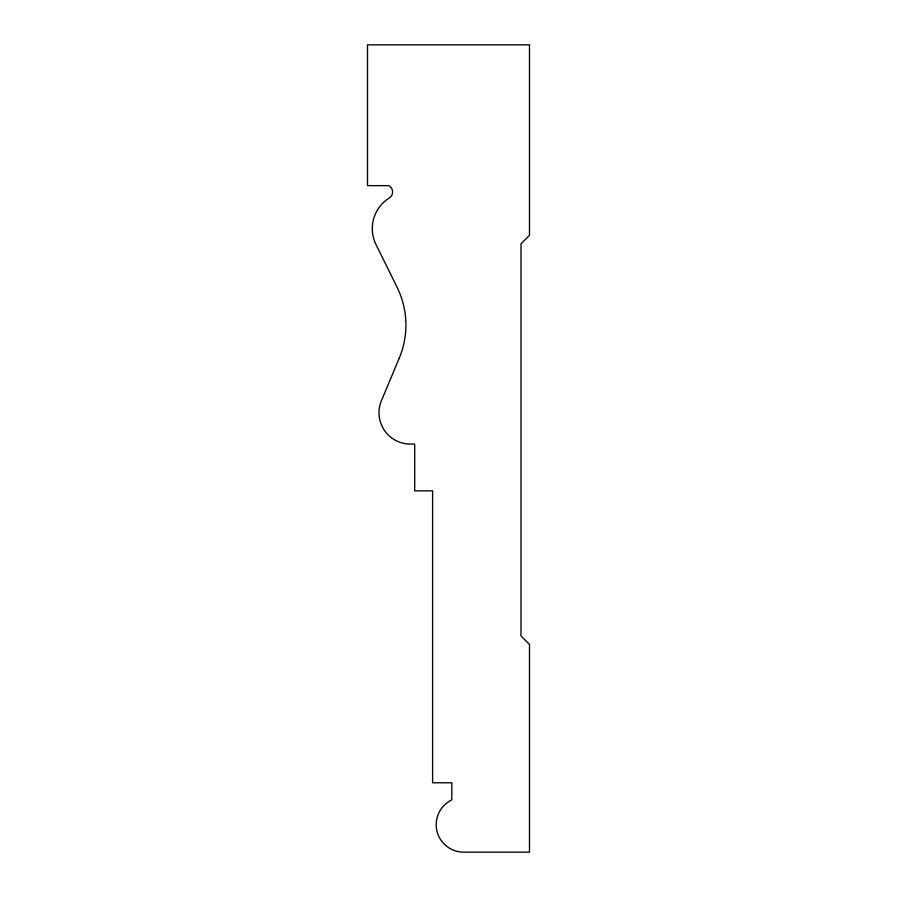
<?xml version="1.0" encoding="UTF-8"?>
<svg xmlns="http://www.w3.org/2000/svg" width="897" height="897" viewBox="0 0 897 897"><rect width="100%" height="100%" fill="white"/><g stroke="black" fill="none" stroke-linecap="round" stroke-linejoin="round"><path stroke-width="1.35" d="M399.288 358.015L382.077 399.143A31.35 31.35 0 0 0 410.344 444.06L414.694 444.06L414.694 490.85L432.601 490.85L432.601 782.778L451.819 782.778L451.819 799.9A27.471 27.471 0 0 0 463.693 852.15L529.488 852.15L529.488 644.416L520.989 635.917L520.989 243.838L529.488 235.339L529.488 44.85L367.512 44.85L367.512 185.634L388.793 185.634A7.221 7.221 0 0 1 388.379 198.585A36.026 36.026 0 0 0 376 244.533L397.102 287.287A85.361 85.361 0 0 1 399.288 358.015"/></g></svg>
